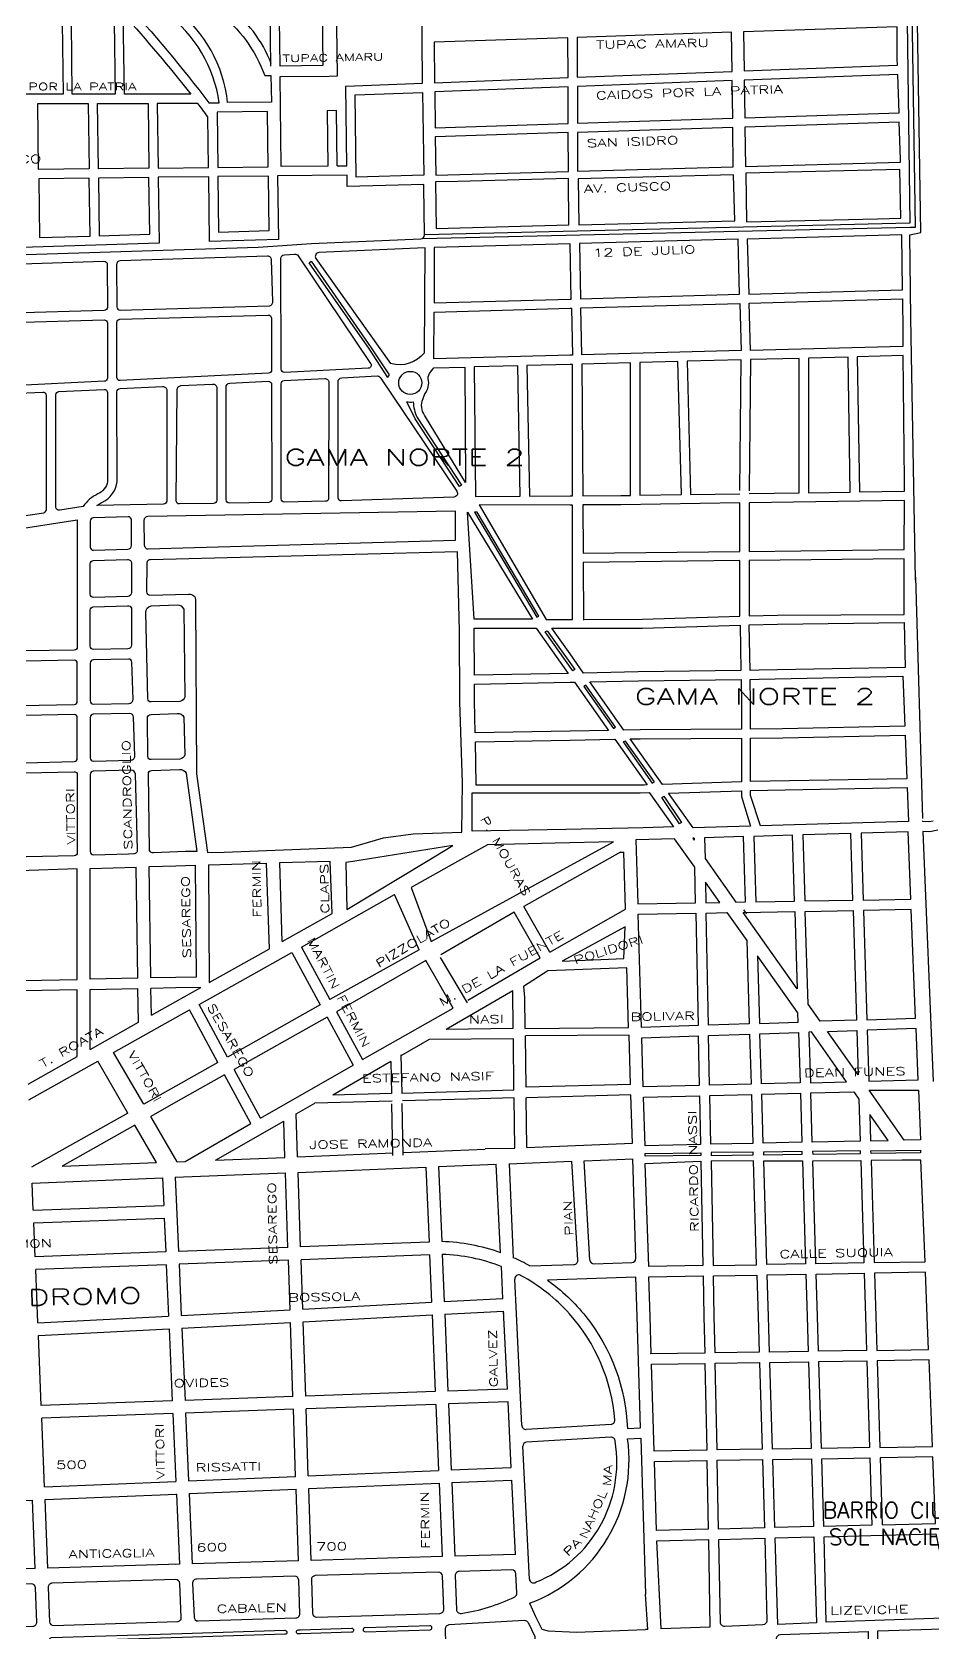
# Model space of a CAD drawing. Header units: millimetres. Extents: x 4375152 to 4409667, y 6523746 to 6549185.
# Drawn here: x 4380648 to 4381771, y 6533871 to 6535867 of the extents above; entities that cross this region are included whole.
import ezdxf

# ---------------------------------------------------------------- set-up
doc = ezdxf.new("R2010")
doc.units = ezdxf.units.MM
for name, color, linetype in [('LINEA CALLE', 252, 'Continuous'), ('NOMBRE BARRIO', 8, 'Continuous'), ('NOMBRE CALLE', 252, 'Continuous')]:
    doc.layers.add(name, color=color, linetype=linetype)
doc.styles.add('ROMANS', font='romans')
doc.styles.add('S1', font='ROMANS')

msp = doc.modelspace()

# ---------------------------------------------------------------- linework, layer by layer
at = {"layer": 'LINEA CALLE', "linetype": 'ByBlock', "transparency": 33554687}
for p, q in [((4381002, 6535584.9), (4381095.1, 6535454.2)), ((4381138.1, 6535598.3), (4381005.8, 6535592.4)), ((4381137.4, 6535467.5), (4381138.1, 6535598.3)), ((4381148.9, 6535448.5), (4381187.7, 6535449.5)), ((4381187.7, 6535449.5), (4381188.3, 6535305.8)), ((4381188.3, 6535305.8), (4381138.7, 6535387.6))]:
    msp.add_line(p, q, dxfattribs=at)
at = {"layer": 'LINEA CALLE', "transparency": 33554687}
for p, q in [((4381758.2, 6534886.9), (4381749.7, 6535187.8)), ((4381471.8, 6534862.4), (4381473.6, 6534859.8)), ((4380780, 6534687.6), (4380777.9, 6534826.3)), ((4380794.2, 6534826.8), (4380827.4, 6534827.8)), ((4380796.2, 6534688), (4380794.2, 6534826.8)), ((4380827.4, 6534827.8), (4380851.6, 6534828.6)), ((4380851.6, 6534828.6), (4380852.7, 6534689.1)), ((4380867.9, 6534829.1), (4380940.5, 6534831.3)), ((4380867.9, 6534829.1), (4380869, 6534682.3)), ((4380944.1, 6534724.4), (4380940.5, 6534831.3)), ((4380956.8, 6534831.8), (4381019.8, 6534833.7)), ((4380960.1, 6534733.4), (4380956.8, 6534831.8)), ((4381022.4, 6534768.4), (4381019.8, 6534833.7)), ((4381381.6, 6534844.9), (4381260.9, 6534777)), ((4381381.6, 6534844.9), (4381385.6, 6534845)), ((4381387.7, 6534774), (4381385.6, 6534845)), ((4380983.8, 6534726.6), (4381100.1, 6534791.9)), ((4381130.5, 6534723.1), (4381100.1, 6534791.9)), ((4380960.1, 6534733.4), (4381022.4, 6534768.4)), ((4381248.9, 6534770.2), (4381157.8, 6534717)), ((4381281.6, 6534713.2), (4381248.9, 6534770.2)), ((4381293.5, 6534720.1), (4381260.9, 6534777)), ((4381293.5, 6534720.1), (4381387.7, 6534774)), ((4381534.9, 6534773.1), (4381538.5, 6534768.1)), ((4380983.8, 6534726.6), (4381019.4, 6534661.2)), ((4380856.4, 6534655.1), (4380971.8, 6534719.9)), ((4380869, 6534682.3), (4380944.1, 6534724.4)), ((4380971.8, 6534719.9), (4381007.4, 6534654.5)), ((4381130.5, 6534723.1), (4381019.4, 6534661.2)), ((4381138.8, 6534709.8), (4381027.8, 6534645.8)), ((4381173, 6534650.4), (4381138.8, 6534709.8)), ((4381191.2, 6534660.3), (4381281.6, 6534713.2)), ((4380827.4, 6534688.6), (4380796.2, 6534688)), ((4380852.7, 6534689.1), (4380827.4, 6534688.6)), ((4380780.8, 6534632.8), (4380780.1, 6534674.7)), ((4380827.4, 6534675.7), (4380796.4, 6534675.1)), ((4380796.9, 6534641.8), (4380796.4, 6534675.1)), ((4380827.4, 6534658.9), (4380858.4, 6534676.3)), ((4380858.4, 6534676.3), (4380827.4, 6534675.7)), ((4380796.9, 6534641.8), (4380827.4, 6534658.9)), ((4380827.4, 6534638.8), (4380844.4, 6534648.3)), ((4380879.7, 6534582.7), (4380844.4, 6534648.3)), ((4380891.7, 6534589.4), (4380856.4, 6534655.1)), ((4381007.4, 6534654.5), (4380891.7, 6534589.4)), ((4381060.2, 6534586.3), (4381173, 6534650.4)), ((4380720.6, 6534599), (4380780.8, 6534632.8)), ((4380749.7, 6534595.2), (4380827.4, 6534638.8)), ((4381015.8, 6534639.1), (4380900, 6534574)), ((4381015.8, 6534639.1), (4381048.3, 6534579.5)), ((4381027.8, 6534645.8), (4381060.2, 6534586.3)), ((4381392.4, 6534616.6), (4381263, 6534615.7)), ((4381263.9, 6534551.7), (4381263, 6534615.7)), ((4381394.2, 6534555.1), (4381392.4, 6534616.6)), ((4380643.4, 6534555.6), (4380704.6, 6534590)), ((4380787.3, 6534530.6), (4380749.7, 6534595.2)), ((4380644.2, 6534535.9), (4380730.1, 6534584.2)), ((4380767.6, 6534519.6), (4380730.1, 6534584.2)), ((4380879.7, 6534582.7), (4380827.4, 6534553.2)), ((4380888.1, 6534567.2), (4380827.4, 6534533.1)), ((4380920.8, 6534506.4), (4380888.1, 6534567.2)), ((4380932.7, 6534513.3), (4380900, 6534574)), ((4380932.7, 6534513.3), (4381048.3, 6534579.5)), ((4380658.5, 6534563.8), (4380658, 6534563.8)), ((4380827.4, 6534553.2), (4380787.3, 6534530.6)), ((4381394.2, 6534555.1), (4381263.9, 6534551.7)), ((4381382.5, 6534554.8), (4381382, 6534554.8)), ((4380827.4, 6534533.1), (4380796.1, 6534515.5)), ((4380977.4, 6534518.6), (4381000.7, 6534532)), ((4381096.8, 6534534.5), (4381000.7, 6534532)), ((4381190.8, 6534536.9), (4381109.7, 6534534.8)), ((4381249.2, 6534538.8), (4381190.8, 6534536.9)), ((4381249.8, 6534476), (4381249, 6534538.8)), ((4381394.6, 6534542.2), (4381264, 6534538.8)), ((4381264.8, 6534476.6), (4381264, 6534538.8)), ((4381396.4, 6534481.9), (4381394.6, 6534542.2)), ((4380767.6, 6534519.6), (4380647.6, 6534452.1)), ((4380828.9, 6534459), (4380796.1, 6534515.5)), ((4380838.8, 6534459.4), (4380920.8, 6534506.4)), ((4380876.8, 6534461), (4380961.8, 6534509.7)), ((4380963.4, 6534464.4), (4380961.8, 6534509.7)), ((4380979.2, 6534465.1), (4380977.4, 6534518.6)), ((4380776.4, 6534504.4), (4380685.5, 6534453.2)), ((4380803.4, 6534458), (4380776.4, 6534504.4)), ((4380979.2, 6534465.1), (4381098.1, 6534469.9)), ((4381111, 6534470.4), (4381213, 6534474.5)), ((4381213, 6534475.3), (4381249.8, 6534476)), ((4381264.8, 6534476.6), (4381396.4, 6534481.9)), ((4380685.5, 6534453.2), (4380803.4, 6534458)), ((4380828.9, 6534459), (4380827.4, 6534461.6)), ((4380828.9, 6534459), (4380838.8, 6534459.4)), ((4380876.8, 6534461), (4380963.4, 6534464.4)), ((4380979.8, 6534445.7), (4381139.1, 6534452.2)), ((4381139.1, 6534452.2), (4381143, 6534358.6)), ((4381154.9, 6534452.8), (4381226.8, 6534455.7)), ((4381154.9, 6534452.8), (4381158.8, 6534359.4)), ((4381232.2, 6534345.5), (4381226.8, 6534455.7)), ((4381242.6, 6534456.3), (4381321.1, 6534459.5)), ((4381242.8, 6534456.3), (4381248, 6534339.3)), ((4381328.3, 6534336.1), (4381321.1, 6534459.5)), ((4381336.1, 6534460.1), (4381397.2, 6534462.6)), ((4381343.3, 6534336.3), (4381336.1, 6534460.1)), ((4381400.7, 6534338.3), (4381397, 6534462.6)), ((4380648.4, 6534432.4), (4380810.8, 6534438.9)), ((4380649.7, 6534398.5), (4380648.4, 6534432.4)), ((4380810.8, 6534438.9), (4380812.3, 6534404.2)), ((4380826.6, 6534439.5), (4380964.1, 6534445.1)), ((4380826.6, 6534439.5), (4380827.4, 6534439.6)), ((4380826.6, 6534439.5), (4380830.7, 6534346.9)), ((4380826.6, 6534439.5), (4380830.7, 6534346.9)), ((4380967.1, 6534352.1), (4380964, 6534445.1)), ((4380982.9, 6534352.7), (4380979.8, 6534445.7)), ((4380649.7, 6534398.5), (4380812.3, 6534404.2)), ((4380650.4, 6534382.7), (4380813, 6534388.4)), ((4380813, 6534388.4), (4380814.8, 6534346.4)), ((4380652.1, 6534340.3), (4380650.4, 6534382.7)), ((4380967.1, 6534352.1), (4380830.7, 6534346.9)), ((4381143, 6534358.6), (4380982.9, 6534352.7)), ((4380814.8, 6534346.4), (4380652.1, 6534340.3)), ((4380815.5, 6534330.5), (4380652.7, 6534324.4)), ((4380815.5, 6534330.5), (4380818.4, 6534266.5)), ((4380967.7, 6534336.2), (4380831.4, 6534331.1)), ((4380831.4, 6534331.1), (4380834.2, 6534267.3)), ((4380969.7, 6534274.5), (4380967.7, 6534336.2)), ((4381143.6, 6534342.8), (4380983.5, 6534336.8)), ((4380985.5, 6534275.3), (4380983.5, 6534336.8)), ((4381143.6, 6534342.8), (4381146.1, 6534283.8)), ((4381159.5, 6534343.5), (4381161.9, 6534284.6)), ((4381235, 6534288.5), (4381233.1, 6534328.3)), ((4381268.5, 6534329.1), (4381323.5, 6534330.8)), ((4381348.5, 6534331.6), (4381395.9, 6534333.2)), ((4380655.4, 6534257.9), (4380652.7, 6534324.4)), ((4381251.8, 6534269.4), (4381249.7, 6534312.6)), ((4381161.9, 6534284.6), (4381235, 6534288.5)), ((4381161.9, 6534284.6), (4381235, 6534288.5)), ((4381161.9, 6534284.6), (4381235, 6534288.5)), ((4380655.4, 6534257.9), (4380655, 6534269.4)), ((4380655.4, 6534257.9), (4380655, 6534269.4)), ((4380818.2, 6534269.4), (4380818.4, 6534266.5)), ((4380818.2, 6534269.4), (4380818.4, 6534266.5)), ((4380834.1, 6534269.4), (4380834.2, 6534267.3)), ((4380834.1, 6534269.4), (4380834.2, 6534267.3)), ((4380834.2, 6534267.3), (4380969.7, 6534274.5)), ((4380834.2, 6534267.3), (4380969.7, 6534274.5)), ((4380834.2, 6534267.3), (4380969.7, 6534274.5)), ((4380985.5, 6534275.3), (4381146.1, 6534283.8)), ((4380985.5, 6534275.3), (4381146.1, 6534283.8)), ((4380985.5, 6534275.3), (4381146.1, 6534283.8)), ((4380986.1, 6534259.5), (4381146.7, 6534268)), ((4380986.1, 6534259.5), (4381146.7, 6534268)), ((4380986.1, 6534259.5), (4381146.7, 6534268)), ((4381146.7, 6534268), (4381150.7, 6534172.3)), ((4381162.6, 6534268.8), (4381235.8, 6534272.7)), ((4381162.6, 6534268.8), (4381235.8, 6534272.7)), ((4381162.6, 6534268.8), (4381235.8, 6534272.7)), ((4381162.6, 6534268.8), (4381166.5, 6534172.8)), ((4381236, 6534269.4), (4381235.8, 6534272.7)), ((4381240.6, 6534175.4), (4381235.8, 6534272.7)), ((4381236, 6534269.4), (4381235.8, 6534272.7)), ((4381258.7, 6534130), (4381251.8, 6534269.4)), ((4380655.4, 6534257.9), (4380818.4, 6534266.5)), ((4380655.4, 6534257.9), (4380818.4, 6534266.5)), ((4380655.4, 6534257.9), (4380818.4, 6534266.5)), ((4380656.1, 6534242.1), (4380819.1, 6534250.7)), ((4380656.1, 6534242.1), (4380819.1, 6534250.7)), ((4380819.1, 6534250.7), (4380823, 6534160.9)), ((4380834.9, 6534251.5), (4380970.3, 6534258.7)), ((4380834.9, 6534251.5), (4380970.3, 6534258.7)), ((4380834.9, 6534251.5), (4380970.3, 6534258.7)), ((4380834.9, 6534251.5), (4380838.8, 6534161.4)), ((4380973.4, 6534166.1), (4380970.3, 6534258.7)), ((4380989.2, 6534166.6), (4380986.1, 6534259.5)), ((4380659.6, 6534155.2), (4380656.1, 6534242.1)), ((4381150.7, 6534172.3), (4380989.2, 6534166.6)), ((4381240.6, 6534175.4), (4381166.5, 6534172.8)), ((4380823, 6534160.9), (4380659.6, 6534155.2)), ((4380973.4, 6534166.1), (4380838.8, 6534161.4)), ((4380973.9, 6534150.3), (4380839.5, 6534145.6)), ((4380976.7, 6534066.6), (4380973.9, 6534150.3)), ((4381151.4, 6534156.4), (4380989.7, 6534150.8)), ((4380992.5, 6534067.2), (4380989.7, 6534150.8)), ((4381151.4, 6534156.4), (4381154.8, 6534074)), ((4381241.4, 6534159.6), (4381167.2, 6534157)), ((4381167.2, 6534157), (4381170.6, 6534074.7)), ((4381245.4, 6534077.8), (4381241.4, 6534159.6)), ((4380823.7, 6534145.1), (4380660.2, 6534139.4)), ((4380663.7, 6534053.5), (4380660.2, 6534139.4)), ((4380823.7, 6534145.1), (4380827.4, 6534060.3)), ((4380839.5, 6534145.6), (4380843.2, 6534061)), ((4381369.8, 6534131.5), (4381264, 6534125.2)), ((4381369.6, 6534115.6), (4381264.6, 6534109.4)), ((4381268.1, 6533938.6), (4381259.9, 6534104.2)), ((4380992.5, 6534067.2), (4381154.8, 6534074)), ((4381170.6, 6534074.7), (4381245.4, 6534077.8)), ((4380663.7, 6534053.5), (4380827.4, 6534060.3)), ((4380843.2, 6534061), (4380976.7, 6534066.6)), ((4380843.9, 6534045.2), (4380977.2, 6534050.7)), ((4380980.2, 6533961.5), (4380977.2, 6534050.7)), ((4380993, 6534051.4), (4381155.5, 6534058.2)), ((4380996.1, 6533961.9), (4380993, 6534051.4)), ((4381155.5, 6534058.2), (4381159.3, 6533966.6)), ((4381171.3, 6534058.9), (4381246.2, 6534062)), ((4381171.3, 6534058.9), (4381175.1, 6533967.1)), ((4381250.7, 6533969.3), (4381246.2, 6534062)), ((4380466.4, 6534029.4), (4380648.6, 6534037)), ((4380652, 6533952), (4380648.6, 6534037)), ((4380664.4, 6534037.7), (4380828.1, 6534044.5)), ((4380667.8, 6533952.4), (4380664.4, 6534037.7)), ((4380827.4, 6534044.5), (4380828.1, 6534044.5)), ((4380828.1, 6534044.5), (4380831.9, 6533957.2)), ((4380828.1, 6534044.5), (4380831.9, 6533957.2)), ((4380843.9, 6534045.2), (4380847.8, 6533957.6)), ((4381250.7, 6533969.3), (4381175.1, 6533967.1)), ((4380652, 6533952), (4380470.2, 6533946.7)), ((4380831.9, 6533957.2), (4380667.8, 6533952.4)), ((4380831.9, 6533957.2), (4380827.4, 6533957)), ((4380980.2, 6533961.5), (4380847.8, 6533957.6)), ((4381159.3, 6533966.6), (4380996.1, 6533961.9))]:
    msp.add_line(p, q, dxfattribs=at)
for points in [[(4381028.4, 6535700.4), (4381027.5, 6535769.5), (4381016, 6535769.3), (4381016.9, 6535700.2), (4380958.7, 6535699.5), (4380957.3, 6535811.7), (4381018.3, 6535812.4), (4381028.7, 6535812.6), (4381026.3, 6535998.1), (4381091.8, 6535999), (4381089.3, 6536192.6), (4381131.9, 6536192.9)], [(4381028.4, 6535700.4), (4381040.6, 6535700.5), (4381039.3, 6535800), (4381134.8, 6535803.6), (4381131.9, 6536192.9), (4381131.9, 6536192.9), (4381131.9, 6536192.9), (4381131.9, 6536192.9), (4381131.9, 6536192.9)], [(4381134.6, 6535610.1), (4381742.7, 6535624), (4381749.3, 6535624), (4381740.5, 6536195.1), (4381734.9, 6536195.1), (4381742, 6535628.9), (4381137.2, 6535614.4)], [(4381749.2, 6535184.5), (4381743.4, 6535511), (4381742.1, 6535614.5), (4381755.7, 6535617.6), (4381746.8, 6536195.2)], [(4380751.7, 6535789.8), (4380698.3, 6535789.9), (4380697.2, 6535879.7), (4380750.5, 6535880.3), (4380751.7, 6535789.8)], [(4380780, 6534687.6), (4380720.6, 6534686.4), (4380720.6, 6534824.5), (4380777.9, 6534826.3)], [(4380704.6, 6534590), (4380704.6, 6534673.2), (4380638.7, 6534671.9)], [(4380720.6, 6534599), (4380720.6, 6534673.5), (4380780.1, 6534674.7)]]:
    msp.add_lwpolyline(points, dxfattribs=at)
at = {"layer": 'LINEA CALLE', "linetype": 'ByBlock', "transparency": 33554687}
for points in [[(4380761.7, 6535906.6, -0.024544), (4380868.7, 6535779), (4380881.5, 6535779.1), (4380881.5, 6535779.1, 0.198843), (4380815.2, 6535891.2), (4380812.4, 6536115.1), (4380759, 6536114.4), (4380761.7, 6535906.6)], [(4380938.1, 6535813.1), (4380945.9, 6535813.2), (4380946.4, 6535780), (4380891.9, 6535779.3, 0.204799), (4380826.7, 6535896), (4380825.4, 6535998.3), (4380878.7, 6535999), (4380880.1, 6535892, -0.147024), (4380938.1, 6535813.1)], [(4380846, 6535789.7), (4380763.2, 6535789.8), (4380761.9, 6535889.4, -0.019204), (4380846, 6535789.7)], [(4380792.3, 6535263.3, 0.410071), (4380787.6, 6535258.4), (4380788.1, 6535227.6, 0.418815), (4380793, 6535222.9), (4380850.7, 6535224.7), (4381176, 6535233.8), (4381176, 6535270.1), (4380792.3, 6535263.3)], [(4380720.6, 6535204.5, -0.405183), (4380724.5, 6535208.5), (4380767.2, 6535209.8, -0.423302), (4380772.2, 6535205), (4380772.2, 6535168.6, -0.40534), (4380767.5, 6535163.8), (4380724.7, 6535162.5, -0.423143), (4380720.6, 6535166.5), (4380720.6, 6535204.5)], [(4380772.2, 6535103.1, -0.408421), (4380767.5, 6535098.3), (4380724.7, 6535097.5, -0.42003), (4380720.6, 6535101.5), (4380720.6, 6535146.7, -0.40534), (4380724.5, 6535150.7), (4380767.2, 6535152, -0.405677), (4380772.2, 6535149), (4380772.2, 6535103.1)], [(4380789.8, 6535143.5, -0.355603), (4380796.6, 6535152), (4380829.1, 6535153.2, -0.305132), (4380837.2, 6535147.9), (4380838.7, 6535038.3, -0.314826), (4380832.3, 6535032.9), (4380796.7, 6535032.1, -0.4136), (4380792.6, 6535036), (4380789.8, 6535143.5)], [(4380634.9, 6535027.7), (4380700.7, 6535029, 0.408457), (4380704.6, 6535033), (4380704.6, 6535080.2, 0.420028), (4380700.6, 6535084.2), (4380639.2, 6535083, 0.410602), (4380634.5, 6535078.1), (4380634.9, 6535027.7)], [(4380791.9, 6535011.7, -0.412911), (4380796.6, 6535016.5), (4380829.1, 6535017.6, -0.358977), (4380837.2, 6535013), (4380838.7, 6534966.4, -0.314826), (4380832.3, 6534961), (4380796.7, 6534960.2, -0.416506), (4380792.6, 6534964.1), (4380791.9, 6535011.7)], [(4381290.5, 6534311.4, -0.06928), (4381338.3, 6534266, -0.06928)], [(4381338.3, 6534266, -0.159718), (4381390.2, 6534126.4), (4381406.4, 6534127.2), (4381402.3, 6534266)], [(4381268.2, 6533908.4, 0.352093), (4381390.4, 6534113.5), (4381406.8, 6534114.3), (4381412.6, 6533919.8)], [(4381559, 6533881.5), (4381511.4, 6533879.6, -0.420059), (4381506.2, 6533884.5), (4381504.1, 6533988.1), (4381561.5, 6533989.5), (4381563.8, 6533886.6, -0.408834), (4381559, 6533881.5), (4381511.4, 6533879.6)], [(4381274.9, 6533867.2), (4381276.1, 6533822.1, -0.416469), (4381271.2, 6533817), (4381244.8, 6533816.5), (4381169.9, 6533815, -0.412886), (4381164.8, 6533819.9), (4381163.5, 6533876.6, -0.404186), (4381168.2, 6533881.8), (4381261.5, 6533887.3, -0.299943), (4381266.3, 6533884.5), (4381274.9, 6533867.2)], [(4381691.1, 6533830.8, -0.414886), (4381686.2, 6533825.7), (4381617.1, 6533824.5), (4381582.1, 6533823.7, -0.414864), (4381576.9, 6533828.6), (4381576.2, 6533864.5, -0.410414), (4381581, 6533869.6), (4381690.3, 6533873.4), (4381691.1, 6533830.8)], [(4381795.6, 6533877.1, -0.415887), (4381800.7, 6533872.2), (4381801.8, 6533836.6), (4381801.9, 6533832.8, -0.421549), (4381797, 6533827.6), (4381708.1, 6533826.1, -0.413541), (4381703, 6533831), (4381702.2, 6533873.9), (4381795.6, 6533877.1)]]:
    msp.add_lwpolyline(points, format="xyb", dxfattribs=at)
for points in [[(4380945.8, 6535824.7), (4380943.6, 6535999.8)], [(4381136.3, 6535688.7), (4381052.3, 6535686.4), (4381051, 6535789), (4381135, 6535792.1), (4381136.3, 6535688.7)], [(4380718.3, 6535778.4), (4380719.3, 6535696.6), (4380656.4, 6535695.9), (4380655.4, 6535778.4), (4380718.3, 6535778.4)], [(4380792.7, 6535778.3), (4380793.7, 6535697.5), (4380730.8, 6535696.8), (4380729.8, 6535778.3), (4380792.7, 6535778.3)], [(4381729.6, 6535695.9), (4381537.8, 6535691.3), (4381538.6, 6535630.6), (4381701.7, 6535634.5), (4381730.9, 6535635.3), (4381729.6, 6535695.9)], [(4381318.8, 6535464.4), (4381148.9, 6535460), (4381149.2, 6535518.2), (4381318.8, 6535522.9), (4381320.6, 6535523), (4381321.7, 6535464.5), (4381318.8, 6535464.4)], [(4381530.4, 6535295.6), (4381532.1, 6535458.6), (4381464.7, 6535456.8), (4381468.9, 6535290.9), (4381530.4, 6535291.8)], [(4381541.9, 6535291.9), (4381604.4, 6535292.9), (4381604.4, 6535460.5), (4381543.6, 6535458.9), (4381541.9, 6535295.5)], [(4381318.8, 6535277.6), (4381205.5, 6535277.9), (4381289.1, 6535135), (4381318.8, 6535135), (4381321.6, 6535135.1), (4381321.7, 6535277.6), (4381318.8, 6535277.6)], [(4381335.6, 6535135.1), (4381409, 6535135.3), (4381530.4, 6535139.1), (4381530.4, 6535208.3), (4381335.1, 6535206.1), (4381335.6, 6535134.3)], [(4381335.6, 6535068.2), (4381318.8, 6535092), (4381296.1, 6535124.1), (4381318.8, 6535124.1), (4381409.2, 6535124.1), (4381530.6, 6535127.8), (4381531.7, 6535071.3), (4381403.8, 6535069.5), (4381335.6, 6535068.2)], [(4381201.7, 6534928.6), (4381201.7, 6534929.5), (4381200.7, 6534982.3), (4381318.8, 6534984.6), (4381374.5, 6534985.7), (4381414.8, 6534928.7), (4381411.1, 6534928.6), (4381318.8, 6534928.6), (4381201.7, 6534928.6)], [(4381196.8, 6534919), (4381313.5, 6534919), (4381406, 6534919), (4381417.3, 6534919.4), (4381447.7, 6534876.4), (4381409.7, 6534875.3), (4381313.5, 6534873.3), (4381196.5, 6534871), (4381196.5, 6534919)], [(4381441.6, 6534918.4), (4381532.5, 6534921.5), (4381532.5, 6534914.2), (4381543.6, 6534877.4), (4381472.1, 6534875.3), (4381441.6, 6534918.4)], [(4381757.9, 6534883.6), (4381757.7, 6534883.5)], [(4381757.9, 6534883.6), (4381757.7, 6534883.5)], [(4381757.9, 6534883.6), (4381766, 6534883.1), (4381771.3, 6534883.9)], [(4381777.2, 6534872.4), (4381767.2, 6534870.2), (4381758.3, 6534870.7), (4381771.4, 6534559.1)], [(4381473.6, 6534862.4), (4381471.8, 6534862.4)], [(4381473.6, 6534862.4), (4381473.6, 6534859.8)], [(4381487.6, 6534807.3), (4381488.1, 6534781.9), (4381505.3, 6534782.2), (4381487.6, 6534807.3)], [(4381407.8, 6534626.2), (4381403.6, 6534767.6), (4381475.4, 6534768.8), (4381478.3, 6534628.6), (4381407.8, 6534626.2)], [(4381308.9, 6534709.1), (4381385.9, 6534712.3), (4381387.3, 6534751.9), (4381308.9, 6534709.1)], [(4381190.7, 6534657), (4381157.3, 6534713.7)], [(4381555, 6534631.3), (4381603.2, 6534633), (4381602.8, 6534644.4), (4381552.4, 6534715.6), (4381555, 6534631.3)], [(4381247.9, 6534625), (4381247.5, 6534671.9), (4381164.2, 6534623.6)], [(4381143.2, 6534611.5), (4381108, 6534591.1)], [(4381248.1, 6534612.2), (4381143.2, 6534611.5)], [(4381247.9, 6534625), (4381164.2, 6534623.6)], [(4381248.6, 6534548), (4381248.1, 6534612.2)], [(4381108, 6534592.1), (4381109, 6534544.2)], [(4381095.3, 6534583.7), (4381023.2, 6534541.8)], [(4381095.3, 6534583.7), (4381096.1, 6534543.8)], [(4381248.6, 6534548), (4381109, 6534544.2)], [(4381096.1, 6534543.8), (4381023.2, 6534541.8)], [(4381096.3, 6534531.1), (4381097.6, 6534466.5)], [(4381109.2, 6534531.5), (4381110.5, 6534467.1)], [(4381410.4, 6534539.3), (4381480, 6534541.1), (4381481.3, 6534480.4), (4381412.2, 6534478.9), (4381410.4, 6534539.3)], [(4381559.9, 6534467.7), (4381608.2, 6534468.2), (4381608.1, 6534471.6), (4381559.8, 6534471), (4381559.9, 6534467.7)], [(4381694, 6534469.2), (4381693.6, 6534472.5), (4381755.5, 6534473.2), (4381755.6, 6534469.9), (4381694, 6534469.2)], [(4381412.5, 6534456.6), (4381481.7, 6534459.6), (4381484.3, 6534329.4), (4381416.7, 6534328.2), (4381412.5, 6534456.6)], [(4381402.3, 6534266), (4381400.8, 6534315), (4381290.5, 6534311.4)], [(4381418.6, 6534266), (4381417.1, 6534315.3), (4381484.6, 6534316.5), (4381485.6, 6534266)], [(4381498.5, 6534266), (4381497.5, 6534316.7), (4381551.6, 6534317.6), (4381553.2, 6534266)], [(4381564.5, 6534317.8), (4381612.7, 6534318.7), (4381614.3, 6534266)], [(4381566.1, 6534266), (4381564.5, 6534317.8)], [(4381627.2, 6534266), (4381625.6, 6534318.9), (4381685.3, 6534319.9), (4381687, 6534266)], [(4381764, 6534266), (4381761.8, 6534321.3), (4381698.2, 6534320.2), (4381699.9, 6534266)], [(4381419.9, 6534219.3), (4381418.6, 6534266)], [(4381485.6, 6534266), (4381486.5, 6534220.4), (4381418.7, 6534219.3)], [(4381553.2, 6534266), (4381554.5, 6534221.4), (4381499.4, 6534220.6), (4381498.5, 6534266)], [(4381614.3, 6534266), (4381615.6, 6534222.4), (4381567.4, 6534221.6), (4381566.1, 6534266)], [(4381687, 6534266), (4381688.3, 6534223.5), (4381628.5, 6534222.6), (4381627.2, 6534266)], [(4381699.9, 6534266), (4381701.2, 6534223.7), (4381765.6, 6534224.7), (4381764, 6534266)], [(4381420.3, 6534206.4), (4381486.8, 6534207.5), (4381489, 6534099.4), (4381423.6, 6534098.3), (4381420.3, 6534206.4)], [(4381571.1, 6534100.6), (4381567.8, 6534208.7), (4381616, 6534209.5), (4381619.3, 6534101.4), (4381571.1, 6534100.6)], [(4381632.2, 6534101.6), (4381628.9, 6534209.7), (4381688.7, 6534210.6), (4381691.9, 6534102.5), (4381632.2, 6534101.6)], [(4381423.9, 6534085.4), (4381489.2, 6534086.5), (4381491, 6534000.7), (4381426.5, 6533999), (4381423.9, 6534085.4)], [(4381577.7, 6533882.2), (4381574.4, 6533989.9), (4381622.6, 6533991.1), (4381625.9, 6533884.2), (4381577.7, 6533882.2)], [(4381710.5, 6533887.6), (4381637.9, 6533884.7), (4381635.5, 6533991.4), (4381708.2, 6533993.2)], [(4381708.2, 6533993.2), (4381774.7, 6533994.9), (4381796.8, 6533890.3), (4381710.5, 6533887.6)], [(4381268.2, 6533908.4), (4381275.7, 6533892), (4381283.7, 6533876.1), (4381291.3, 6533874.1), (4381326.6, 6533872.5), (4381412.6, 6533875.6), (4381412.6, 6533875.6)], [(4381415.8, 6533875.7), (4381412.6, 6533919.8)], [(4381415.8, 6533875.7), (4381412.6, 6533875.6)], [(4381492.8, 6533878.8), (4381432.4, 6533876.4)]]:
    msp.add_lwpolyline(points, dxfattribs=at)
at = {"layer": 'LINEA CALLE', "transparency": 33554687}
for points in [[(4380955.1, 6535999.9), (4381008.4, 6536000.5), (4381010.6, 6535825.6), (4380957.3, 6535824.9)], [(4380686.8, 6535789.9), (4380633.5, 6535789.9), (4380632.3, 6535878.9), (4380685.7, 6535879.5)], [(4380945.8, 6535824.7), (4380945.8, 6535824.7)], [(4380942.5, 6535699.3), (4380941.6, 6535768.4), (4380878.7, 6535767.6), (4380879.6, 6535698.6)], [(4380719.5, 6535685.1), (4380656.6, 6535684.4), (4380657.5, 6535611), (4380720.4, 6535612.9)], [(4380793.9, 6535686), (4380731, 6535685.3), (4380731.9, 6535613.3), (4380794.8, 6535615.3)], [(4380942.7, 6535687.8), (4380879.8, 6535687.1), (4380880.6, 6535618), (4380943.5, 6535619.9)], [(4381279.8, 6535139.3), (4381203.1, 6535268.6), (4381199.7, 6535268.6), (4381277.1, 6535138)], [(4381287.8, 6535119.4), (4381290.3, 6535121), (4381324.5, 6535072.7), (4381322, 6535071)], [(4381335.9, 6535051.4), (4381372.8, 6534999.2), (4381375.3, 6535000.9), (4381338.3, 6535053.2)], [(4381384.8, 6534982.4), (4381421.2, 6534930.9), (4381423.8, 6534932.4), (4381387.7, 6534983.4)], [(4381433.1, 6534913.2), (4381435.7, 6534914.8), (4381457.6, 6534882), (4381455, 6534880.4)], [(4380638.1, 6534684.8), (4380704.6, 6534686.1), (4380704.6, 6534824), (4380632.6, 6534821.8)]]:
    msp.add_lwpolyline(points, close=True, dxfattribs=at)
at = {"layer": 'LINEA CALLE', "linetype": 'ByBlock', "transparency": 33554687}
for points in [[(4381327.6, 6535860.6), (4381327.7, 6535810.9), (4381520.7, 6535818.2), (4381520, 6535867.1)], [(4381535, 6535867.6), (4381535.7, 6535818.8), (4381726.8, 6535826.1), (4381726.6, 6535834.4), (4381726.6, 6535874)], [(4381149.2, 6535854.6), (4381149.8, 6535804.2), (4381316.2, 6535810.5), (4381316.1, 6535860.2)], [(4381327.8, 6535799.4), (4381327.9, 6535753.7), (4381521.4, 6535759.9), (4381520.8, 6535806.8)], [(4381535.8, 6535807.3), (4381536.4, 6535760.4), (4381728.7, 6535766.5), (4381727.2, 6535814.6)], [(4381150, 6535792.7), (4381150.5, 6535748.1), (4381316.4, 6535753.4), (4381316.3, 6535799)], [(4381328, 6535742.2), (4381328.1, 6535693.9), (4381522.2, 6535699.2), (4381521.6, 6535748.4)], [(4381536.6, 6535748.9), (4381537.2, 6535699.6), (4381730.6, 6535704.9), (4381730.5, 6535708.9), (4381729.1, 6535755)], [(4381150.7, 6535736.6), (4381151.3, 6535689.1), (4381316.6, 6535693.6), (4381316.5, 6535741.9)], [(4381151.2, 6535680.5), (4381152, 6535622.6), (4381317, 6535626.8), (4381316.8, 6535684.9), (4381316.8, 6535684.9), (4381178.9, 6535680.9)], [(4381328.9, 6535684.4), (4381329.8, 6535627), (4381524, 6535632.1), (4381522.5, 6535689.4)], [(4381330.5, 6535603.6), (4381331.8, 6535534.8), (4381530, 6535540.4), (4381528.1, 6535609)], [(4381539.6, 6535609.3), (4381541.5, 6535540.7), (4381732.9, 6535546.1), (4381732.4, 6535614.6)], [(4381318.8, 6535603.3), (4381149.5, 6535598.6), (4381149.2, 6535529.7), (4381318.8, 6535534.4), (4381320.3, 6535534.5), (4381319, 6535603.3)], [(4381332.1, 6535523.3), (4381530.3, 6535528.9), (4381531.9, 6535470.1), (4381333.2, 6535464.8)], [(4381541.8, 6535529.2), (4381733, 6535534.6), (4381733.3, 6535494.1), (4381733.5, 6535475.4), (4381543.4, 6535470.4)], [(4381200.9, 6535288.2), (4381256.5, 6535288.6), (4381253.5, 6535451.2), (4381199.2, 6535449.8)], [(4381318.8, 6535453), (4381265, 6535451.5), (4381268, 6535288.7), (4381318.8, 6535289.1), (4381321.7, 6535289.1), (4381321.8, 6535453)], [(4381334.5, 6535289.2), (4381382.1, 6535289.6), (4381394, 6535289.7), (4381394, 6535454.9), (4381333.4, 6535453.3)], [(4381405.5, 6535289.9), (4381457.4, 6535290.7), (4381453.2, 6535456.5), (4381405.5, 6535455.2)], [(4381615.9, 6535293), (4381668, 6535293.8), (4381665.2, 6535462.1), (4381615.9, 6535460.8)], [(4381679.5, 6535294), (4381735.5, 6535294.8), (4381735.6, 6535307.8), (4381733.7, 6535463.9), (4381676.7, 6535462.4)], [(4381272, 6535135.3), (4381199.3, 6535135.3), (4381190.9, 6535268.6)], [(4381335, 6535217.6), (4381530.4, 6535219.8), (4381530.4, 6535280.3), (4381382.2, 6535278.1), (4381334.6, 6535277.7)], [(4381541.9, 6535280.5), (4381541.9, 6535219.9), (4381735.3, 6535222.1), (4381735.5, 6535283.3)], [(4381541.9, 6535208.4), (4381541.9, 6535139.4), (4381577.2, 6535140.5), (4381735, 6535141.1), (4381735.2, 6535210.7)], [(4381543, 6535071.5), (4381541.9, 6535128.2), (4381577.4, 6535129.3), (4381735.2, 6535131.2), (4381736.3, 6535075.3), (4381554.2, 6535071.6)], [(4381199.5, 6535065.6), (4381199.1, 6535121.5), (4381199.1, 6535124.1), (4381276.6, 6535124.1), (4381316.4, 6535067.8)], [(4381318.8, 6534995.8), (4381200.5, 6534993.5), (4381199.8, 6535033.5), (4381199.6, 6535054.3), (4381318.8, 6535056.7), (4381324.2, 6535056.8), (4381366.7, 6534996.7)], [(4381343.5, 6535057.1), (4381403.9, 6535058.3), (4381531.9, 6535060.1), (4381532.5, 6535032.2), (4381532.5, 6534998.2), (4381405.9, 6534997.5), (4381385.9, 6534997.1)], [(4381543.7, 6534998.3), (4381543.7, 6535032.3), (4381543.2, 6535060.2), (4381554.4, 6535060.4), (4381733.3, 6535064.1), (4381735.8, 6535002.1), (4381583.5, 6534998.5)], [(4381393.8, 6534986), (4381406, 6534986.3), (4381532.5, 6534987), (4381532.5, 6534932.7), (4381433.9, 6534929.4)], [(4381543.7, 6534932.9), (4381543.7, 6534987.1), (4381583.7, 6534987.3), (4381736.2, 6534990.9), (4381738.4, 6534936.5)], [(4381556, 6534877.7), (4381543.7, 6534915.5), (4381543.7, 6534921.7), (4381738.8, 6534925.3), (4381740.5, 6534883)], [(4381550.4, 6534783), (4381598.6, 6534783.8), (4381596.1, 6534866), (4381547.9, 6534864.6)], [(4381611.5, 6534784), (4381671.2, 6534785), (4381668.7, 6534868.1), (4381609, 6534866.3)], [(4381684.1, 6534785.2), (4381743.5, 6534786.2), (4381740.2, 6534870.1), (4381681.6, 6534868.4)], [(4381139.7, 6534833.3), (4381172.8, 6534853.3), (4381048.1, 6534833.3), (4381039.1, 6534831.8), (4381040.5, 6534773.4)], [(4381373, 6534857.6), (4381300.3, 6534856.1), (4381215.7, 6534854.2), (4381178.4, 6534833.3), (4381120.7, 6534800.9), (4381145.7, 6534733.5)], [(4381403.2, 6534780.5), (4381475.2, 6534781.7), (4381474.3, 6534826.1), (4381449, 6534861.7), (4381400.8, 6534860.3)], [(4381487, 6534836.9), (4381525.4, 6534782.6), (4381537.5, 6534782.8), (4381535, 6534864.2), (4381486.4, 6534862.8)], [(4381491.2, 6534629.1), (4381488.3, 6534769), (4381514.3, 6534769.5), (4381538.9, 6534734.7), (4381542.1, 6534630.9)], [(4381534.5, 6534769.8), (4381599, 6534770.9), (4381601.9, 6534674.5)], [(4381615.4, 6534655.4), (4381611.9, 6534771.1), (4381671.6, 6534772.1), (4381675.8, 6534635.5), (4381630.6, 6534634)], [(4381749.4, 6534638.1), (4381744, 6534773.3), (4381684.5, 6534772.3), (4381688.7, 6534636)], [(4381262.4, 6534625.2), (4381391.5, 6534626.2), (4381389.3, 6534700.7), (4381290.9, 6534696.9), (4381260.7, 6534677.2), (4381261.9, 6534663.8)], [(4381408.2, 6534613.3), (4381478.5, 6534615.7), (4381479.8, 6534554), (4381410, 6534552.2)], [(4381492.7, 6534554.3), (4381491.4, 6534616.2), (4381542.5, 6534618), (4381544.4, 6534555.6)], [(4381605.5, 6534557.2), (4381557.3, 6534556), (4381555.4, 6534618.4), (4381603.6, 6534620.1)], [(4381663.4, 6534558.7), (4381619.6, 6534620.7), (4381616.4, 6534620.6), (4381618.4, 6534557.5)], [(4381639.5, 6534621.4), (4381676.2, 6534622.6), (4381677.8, 6534567.1)], [(4381749.9, 6534625.2), (4381689.1, 6534623.1), (4381691, 6534559.4), (4381752.4, 6534561)], [(4381755.3, 6534486.3), (4381735.3, 6534485.9), (4381691.3, 6534548.1), (4381752.9, 6534548.1)], [(4381494.2, 6534480.7), (4381492.9, 6534541.4), (4381544.8, 6534542.7), (4381546.6, 6534481.8)], [(4381559.5, 6534482.1), (4381557.7, 6534543.1), (4381605.9, 6534544.3), (4381607.7, 6534483.2)], [(4381620.6, 6534483.4), (4381618.7, 6534544.7), (4381672.4, 6534546), (4381678.8, 6534537.1), (4381680.3, 6534484.7)], [(4381715.3, 6534485.5), (4381692.2, 6534518), (4381693.2, 6534485)], [(4381412.4, 6534466), (4381412.4, 6534469.4), (4381481.5, 6534470.2), (4381481.5, 6534466.8)], [(4381494.5, 6534466.9), (4381547, 6534467.5), (4381546.9, 6534470.9), (4381494.4, 6534470.3)], [(4381621.1, 6534468.3), (4381680.8, 6534469), (4381680.7, 6534472.4), (4381621, 6534471.7)], [(4381551.2, 6534330.5), (4381547.3, 6534459.9), (4381494.6, 6534459.7), (4381497.2, 6534329.6)], [(4381564.1, 6534330.7), (4381560.2, 6534459.9), (4381608.4, 6534460.1), (4381612.3, 6534331.6)], [(4381625.2, 6534331.8), (4381621.3, 6534460.2), (4381681.1, 6534460.5), (4381684.9, 6534332.8)], [(4381755.8, 6534460.7), (4381732.8, 6534460.7), (4381694, 6534460.5), (4381697.8, 6534333.1), (4381761.3, 6534334.2)], [(4381501.9, 6534099.6), (4381499.7, 6534207.7), (4381554.9, 6534208.5), (4381558.2, 6534100.4)], [(4381766.1, 6534211.8), (4381701.6, 6534210.8), (4381704.8, 6534102.7), (4381770.4, 6534103.8)], [(4381503.9, 6534001), (4381502.1, 6534086.7), (4381558.6, 6534087.5), (4381561.1, 6534002.4)], [(4381574, 6534002.8), (4381571.5, 6534087.7), (4381619.7, 6534088.5), (4381622.2, 6534004)], [(4381635.1, 6534004.3), (4381632.6, 6534088.7), (4381692.3, 6534089.6), (4381694.9, 6534005.8)], [(4381774.1, 6534007.8), (4381770.9, 6534090.9), (4381705.2, 6534089.8), (4381707.8, 6534006.1)], [(4381426.9, 6533986.1), (4381491.2, 6533987.8), (4381492.8, 6533878.8), (4381432.4, 6533876.4)]]:
    msp.add_lwpolyline(points, close=True, dxfattribs=at)
for points in [[(4380868.1, 6535698.4), (4380867.3, 6535761.8, 0.003036), (4380854.9, 6535778.2), (4380804.2, 6535778.3), (4380805.2, 6535697.7)], [(4380948.3, 6535531.2), (4380946.8, 6535583.3, 0.41458), (4380941.8, 6535588), (4380758.1, 6535582.2, 0.414115), (4380753.5, 6535577.2), (4380753.8, 6535524.7, 0.420851), (4380757.9, 6535520.7), (4380943.5, 6535526, 0.414655)], [(4380979.8, 6535588.4), (4381070.2, 6535454.3, -0.584172), (4381067.1, 6535448.1), (4380962.8, 6535442.9, -0.427917), (4380958.6, 6535446.9), (4380958.2, 6535584.8, -0.403329), (4380962.7, 6535589.7), (4380975.3, 6535590.6, -0.267303)], [(4380741.9, 6535577.6), (4380742, 6535524.1, -0.406212), (4380738.1, 6535520.1), (4380622.3, 6535516.8, -0.42226), (4380618.2, 6535520.8), (4380618.1, 6535574, -0.405518), (4380622, 6535578), (4380737.8, 6535581.6, -0.422963)], [(4380622.1, 6535505.3), (4380737.9, 6535508.6, -0.422411), (4380742, 6535504.6), (4380742.1, 6535435.9, -0.400148), (4380738.3, 6535431.9), (4380622.5, 6535426.1, -0.42842), (4380618.3, 6535430.1), (4380618.2, 6535501.3, -0.406064)], [(4380946.7, 6535510.5), (4380946.8, 6535445.9, -0.400224), (4380943, 6535441.9), (4380758.1, 6535432.8, -0.428343), (4380753.9, 6535436.8), (4380753.9, 6535505.2, -0.406212), (4380757.7, 6535509.2), (4380942.6, 6535514.5, -0.42226)], [(4380754.1, 6535307), (4380754, 6535418.8, -0.400224), (4380757.8, 6535422.8), (4380810.9, 6535425.4, -0.418859), (4380816.2, 6535420.6), (4380816, 6535282.6, -0.408442), (4380812.1, 6535278.6), (4380729.1, 6535277, -0.0524), (4380735.3, 6535280.8, 0.261225)], [(4380878.4, 6535423.6), (4380878.3, 6535283.7, -0.408576), (4380874.4, 6535279.7), (4380832, 6535279, -0.421893), (4380827.9, 6535283), (4380829, 6535421.4, -0.409583), (4380833.7, 6535426.5), (4380873.2, 6535428.5, -0.420416)], [(4380946.8, 6535427.9), (4380947, 6535285, -0.409141), (4380943.1, 6535281), (4380894.2, 6535280.1, -0.419109), (4380890.2, 6535284.1), (4380889.9, 6535424.4, -0.408035), (4380894.7, 6535429.5), (4380942.6, 6535431.9, -0.428343)], [(4381018.1, 6535430.6), (4381017.8, 6535286.3, -0.408204), (4381013.9, 6535282.3), (4380962.9, 6535281.4, -0.419304), (4380958.8, 6535285.4), (4380958.6, 6535428.9, -0.400224), (4380962.4, 6535432.9), (4381012.9, 6535435.4, -0.414625)], [(4381082, 6535436.8), (4381083.3, 6535434.9), (4381177.6, 6535295, -0.592737), (4381173.7, 6535287.6), (4381033.8, 6535282.8, -0.424077), (4381029.7, 6535286.8), (4381029.6, 6535431.2, -0.413564), (4381034.3, 6535436.4), (4381078.5, 6535438.6, -0.262489)], [(4380661.8, 6535418.1), (4380622.1, 6535416.1, 0.400224), (4380618.3, 6535412.1), (4380618.5, 6535265.9, 0.459602), (4380623.1, 6535262), (4380662.7, 6535268.1, 0.370236), (4380666.1, 6535272.1), (4380666, 6535414.1, 0.428343)], [(4380742.3, 6535307, -0.239461), (4380730.3, 6535291.5, 0.133184), (4380711.7, 6535275.7), (4380682.6, 6535271.2, -0.459448), (4380678, 6535275.1), (4380677.8, 6535415, -0.400323), (4380681.6, 6535419), (4380737.9, 6535421.8, -0.428242), (4380742.1, 6535417.8)], [(4380724.7, 6535221.3), (4380767.5, 6535222.6, 0.405183), (4380772.2, 6535227.4), (4380772.2, 6535259, 0.422854), (4380768.1, 6535263), (4380724.5, 6535261.7, 0.405626), (4380720.6, 6535257.7), (4380720.6, 6535225.3, 0.423302)], [(4381123.3, 6534867.8), (4381183.7, 6534869.8), (4381184.8, 6534931.4), (4381181.5, 6535032.4), (4381180.9, 6535121), (4381178.6, 6535219.2), (4380795.8, 6535209.5, 0.507205), (4380791.4, 6535204.8), (4380791, 6535169.4, 0.423708), (4380795.1, 6535165.3), (4380843.3, 6535166.4, -0.505245), (4380852, 6535158), (4380853.3, 6534942.5), (4380866.8, 6534844.6), (4380887.7, 6534845), (4381046.5, 6534850.9), (4381086.1, 6534862.8)], [(4380724.7, 6535029.5), (4380769.3, 6535030.4, 0.417539), (4380774, 6535035.4), (4380772.5, 6535081.7, 0.41093), (4380768.5, 6535085.6), (4380724.5, 6535084.7, 0.408423), (4380720.6, 6535080.7), (4380720.6, 6535033.5, 0.419994)], [(4380639.5, 6534956.4), (4380700.7, 6534957.9, 0.407087), (4380704.6, 6534961.9), (4380704.6, 6535012.3, 0.419994), (4380700.6, 6535016.3), (4380639.7, 6535015.1, 0.410636), (4380635, 6535010.2), (4380635.4, 6534960.4, 0.41918)], [(4380797.1, 6534946.6), (4380831.9, 6534948, -0.272548), (4380840.4, 6534943.3), (4380853.7, 6534845.9), (4380839.5, 6534845.5), (4380799.6, 6534843.9, -0.376291), (4380794.7, 6534847), (4380793.2, 6534942.6, -0.407282)], [(4380704.6, 6534941.2), (4380704.6, 6534844.4, -0.406635), (4380700.7, 6534840.4), (4380641.2, 6534838.9, -0.419636), (4380636.3, 6534843.6), (4380635.5, 6534939.7, -0.409369), (4380639.4, 6534943.7), (4380700.5, 6534945.2, -0.42127)], [(4381246.1, 6533950), (4381180.3, 6533948.1, 0.417916), (4381175.5, 6533942.9), (4381177.2, 6533900.7, 0.444043), (4381182.9, 6533895.9, 0.078663), (4381249.7, 6533916.5, 0.299405), (4381252.4, 6533921.3), (4381251.3, 6533945.2, 0.408298)], [(4380647.2, 6533932.7), (4380475.6, 6533927.7, 0.419334), (4380470.7, 6533922.5), (4380472.7, 6533879.3, 0.409891), (4380477.9, 6533874.5), (4380649.3, 6533879.9, 0.416853), (4380654.1, 6533885.1), (4380652.4, 6533927.9, 0.410799)], [(4380827.2, 6533937.9), (4380673, 6533933.4, 0.417637), (4380668.2, 6533928.2), (4380669.9, 6533885.5, 0.411579), (4380675.1, 6533880.7), (4380829.4, 6533885.6, 0.417842), (4380834.2, 6533890.8), (4380832.4, 6533933.1, 0.409814)], [(4380975.3, 6533942.2), (4380853.1, 6533938.6, 0.418627), (4380848.2, 6533933.4), (4380850.1, 6533891.2, 0.410594), (4380855.2, 6533886.4), (4380977, 6533890.2, 0.414807), (4380981.9, 6533895.4), (4380980.5, 6533937.3, 0.412839)], [(4380996.3, 6533937.7), (4380997.7, 6533895.9, 0.41362), (4381002.8, 6533891.1), (4381156.5, 6533895.9, 0.417132), (4381161.4, 6533901.1), (4381159.6, 6533942.5, 0.41052), (4381154.5, 6533947.3), (4381001.1, 6533942.9, 0.41559)], [(4380834.9, 6533870.8), (4380963.2, 6533874.8, -0.422285), (4380965.8, 6533872.3), (4380965.8, 6533872.3, -0.406188), (4380963.4, 6533869.8), (4380835.1, 6533865.8), (4380672.8, 6533860.6, -0.420039), (4380670.2, 6533863.1), (4380670.2, 6533863.1, -0.408412), (4380672.6, 6533865.6)], [(4380977.6, 6533872.8, -0.406188), (4380980.1, 6533875.3), (4380982.5, 6533875.4), (4381046.3, 6533877.4, -0.414562), (4381048.9, 6533875), (4381048.9, 6533875, -0.413865), (4381046.5, 6533872.4), (4380982.7, 6533870.4), (4380980.2, 6533870.3, -0.422285), (4380977.6, 6533872.8)], [(4381060.7, 6533875.4, 0.414562), (4381063.3, 6533873), (4381144.2, 6533875.5, 0.412179), (4381146.6, 6533878.1), (4381146.6, 6533878.1, 0.416251), (4381144, 6533880.5), (4381063.1, 6533877.9, 0.413865), (4381060.7, 6533875.4)]]:
    msp.add_lwpolyline(points, format="xyb", close=True, dxfattribs=at)
at = {"layer": 'LINEA CALLE', "transparency": 33554687}
for points in [[(4380548, 6535587.2), (4380930, 6535599), (4380996.6, 6535603.5), (4381132.6, 6535609.6, 0.404884), (4381137.2, 6535614.4), (4381136.5, 6535674.6), (4381136.4, 6535677.2), (4381040.9, 6535674.6), (4381040.8, 6535689), (4380954.2, 6535688), (4380955.2, 6535608.8), (4380869.3, 6535606.1), (4380868.3, 6535686.9), (4380805.4, 6535686.2), (4380806.4, 6535604.1), (4380569.2, 6535596.7), (4380569.3, 6535616.8), (4380484.1, 6535564.2), (4380474.3, 6535550), (4380414.6, 6535514.2), (4380470.9, 6535421.3, 0.275267), (4380475.5, 6535418.9), (4380533.5, 6535421.8, 0.380799), (4380537.3, 6535425.5)], [(4381091.7, 6535436.7), (4381068.6, 6535471.8), (4380993.7, 6535579.8), (4380996.2, 6535581.6), (4381071, 6535473.5), (4381093.2, 6535439.8, 0.190283)]]:
    msp.add_lwpolyline(points, format="xyb", close=True, dxfattribs=at)
for points in [[(4381137.4, 6535467.5, -0.308788), (4381095.1, 6535454.2)], [(4381138.7, 6535387.6, -0.222883), (4381134.2, 6535407.2), (4381137.8, 6535416.1, 0.223684), (4381141.9, 6535435.2, -0.208934), (4381144.9, 6535443.3), (4381148.9, 6535448.5)], [(4380466.2, 6535226.6), (4380523.5, 6535232.9), (4380535.4, 6535232.9), (4380704.6, 6535259.1), (4380704.6, 6535100.9, -0.408682), (4380700.7, 6535096.9), (4380638.4, 6535095.7, -0.417574), (4380634.3, 6535099.7), (4380634.1, 6535131.4), (4380620.7, 6535131), (4380622.8, 6534843.3, -0.375552), (4380616, 6534837.1), (4380474.4, 6534831.8), (4380465.9, 6535240), (4380394.4, 6535357.9), (4380469.3, 6535402.7, 0.10952), (4380472.7, 6535406.5, -0.253323), (4380476.8, 6535408.9), (4380531.8, 6535411.7, -0.449982), (4380536, 6535407.4), (4380526.4, 6535272.9, -0.349745), (4380523, 6535269.3), (4380499.7, 6535265.7), (4380464.1, 6535243)], [(4381183.5, 6535302.5), (4381181, 6535300.8), (4381125.6, 6535385.1), (4381115.1, 6535406.4, 0.085838), (4381123.3, 6535406.3, 0.106832), (4381128.1, 6535386.8), (4381183.5, 6535302.5)], [(4380724.5, 6535016.8, 0.408457), (4380720.6, 6535012.8), (4380720.6, 6534962.5, 0.421376), (4380724.7, 6534958.5), (4380771.5, 6534959.7, 0.41616), (4380776.2, 6534964.6), (4380774.7, 6535013, 0.410896), (4380769.8, 6535017.6), (4380724.5, 6535016.8)], [(4380724.5, 6534945.8, 0.407192), (4380720.6, 6534941.8), (4380720.6, 6534845.5, 0.423262), (4380724.7, 6534841.5), (4380768.5, 6534842.9), (4380775.1, 6534843.1, 0.414283), (4380779.8, 6534848), (4380776.9, 6534942.3, 0.412165), (4380772, 6534946.9), (4380724.5, 6534945.8)]]:
    msp.add_lwpolyline(points, format="xyb", dxfattribs=at)
msp.add_circle((4381119.6, 6535429.9), 14.4, dxfattribs=at)
for centre, radius, start, end in [((4380788.1, 6535765.5), 170.1, 21.5959, 52.3591), ((4381151.7, 6534120.3), 239.2, 70.3289, 88.3092), ((4381151.7, 6534120.3), 223.3, 68.6378, 88.0205), ((4381151.7, 6534120.3), 239.2, 60.7807, 66.2612), ((4381323.3, 6534335.8), 5, 271.8454, 3.3483), ((4381348.3, 6534336.6), 5, 183.3483, 271.8454), ((4381395.7, 6534338.2), 5, 271.8454, 1.7072), ((4381254.7, 6534312.9), 5, 61.8625, 182.8124), ((4381151.7, 6534120.3), 223.3, 41.8537, 61.8625), ((4381151.7, 6534120.3), 223.3, 4.2383, 41.8537), ((4381263.7, 6534130.2), 5, 182.8124, 273.393), ((4381369.5, 6534136.5), 5, 273.393, 4.2383), ((4381264.9, 6534104.4), 5, 93.393, 182.8124), ((4381216.3, 6534083.9), 160.7, 291.7366, 9.4756), ((4381369.8, 6534110.6), 5, 357.4499, 93.393), ((4381273.1, 6533938.8), 5, 182.8124, 303.7623)]:
    msp.add_arc(centre, radius, start, end, dxfattribs=at)
at = {"layer": 'LINEA CALLE', "linetype": 'ByBlock', "transparency": 33554687}
msp.add_arc((4381006, 6535587.6), 4.8, 92.5579, 213.8958, dxfattribs=at)

# ---------------------------------------------------------------- texts
at = {"layer": 'NOMBRE BARRIO', "transparency": 33554687, "style": 'S1', "width": 1.5}
for p in [(4380962.8, 6535327.1), (4381399.4, 6535028.9)]:
    msp.add_text('GAMA NORTE 2', height=20, dxfattribs=at).set_placement(p)
msp.add_text('AUTODROMO', height=20, rotation=1.1637, dxfattribs=at).set_placement((4380543.1, 6534277.5))
at = {"layer": 'NOMBRE BARRIO', "linetype": 'ByBlock', "transparency": 33554687, "insert": (4381614.9, 6534034.5), "char_height": 20, "attachment_point": 1, "style": 'ROMANS'}
msp.add_mtext_dynamic_manual_height_columns('\\pi18.709;BARRIO CIUDAD \\P\\pi26.329;SOL NACIENTE', width=262.181, gutter_width=50, heights=[0], dxfattribs=at)
at = {"layer": 'NOMBRE CALLE', "transparency": 33554687, "style": 'ROMANS', "width": 1.5}
for s, height, rotation, p in [('TUPAC AMARU', 10.1, 1, (4381351.1, 6535846.4)), ('TUPAC AMARU', 9, 1, (4380960.5, 6535829.9)), ('CAIDOS POR LA PATRIA', 10.1, 2, (4381351.1, 6535783.1)), ('SAN ISIDRO', 10.1, 2, (4381339.7, 6535723.6)), ('CUSCO', 10.1, 0.3809, (4380591, 6535703.6)), ('AV. CUSCO', 10.1, 2, (4381335.9, 6535666.7)), ('12 DE JULIO', 10.1, 2, (4381347.3, 6535586.9)), ('SCANDROGLIO', 10, 91.1256, (4380773, 6534847.9)), ('VITTORI', 10.1, 91.1256, (4380702.1, 6534854.2)), ('P. MOURAS', 10, 299.4205, (4381206.3, 6534886.4)), ('FERMIN', 10, 91.1256, (4380933.9, 6534763.3)), ('FERMIN', 10, 91.1256, (4380933.9, 6534763.3)), ('CLAPS', 10, 91.1256, (4381018.4, 6534768.2)), ('CLAPS', 10, 91.1256, (4381018.4, 6534768.2)), ('SESAREGO', 10, 91.1256, (4380846.3, 6534712.6)), ('PIZZOLATO', 10, 30.798, (4381080.2, 6534700.5)), ('M. DE LA FUENTE', 10, 29.5113, (4381159.1, 6534652.3)), ('MARTIN FERMIN', 10, 297.6039, (4380990.6, 6534735.2)), ('POLIDORI', 10, 17.4431, (4381325, 6534704.7)), ('SESAREGO', 10, 299.4205, (4380866.1, 6534652.5)), ('NASI', 10, 1.1256, (4381192.6, 6534631.1)), ('BOLIVAR', 10, 1.1256, (4381394.1, 6534634.5)), ('T. ROATA', 10, 29.4147, (4380661.1, 6534575.6)), ('VITTORI', 10, 299.4205, (4380767, 6534593.4)), ('ESTEFANO NASIF', 10, 1.1256, (4381059.5, 6534557.7)), ('DEAN FUNES', 10, 1.1256, (4381610.4, 6534564.5)), ('RICARDO NASSI', 10, 91.1256, (4381479, 6534371.3)), ('JOSE RAMONDA', 10, 1.1256, (4380993.5, 6534475)), ('SESAREGO', 10, 91.1256, (4380953.9, 6534330.5)), ('PIAN', 10, 93.3483, (4381322.9, 6534366.7)), ('MARIMON', 10, 1.1256, (4380583.8, 6534350.7)), ('CALLE SUQUIA', 10, 1.1256, (4381579.8, 6534338.6)), ('BOSSOLA', 10, 1.1256, (4380967.5, 6534284.5)), ('BOSSOLA', 10, 1.1256, (4380967.5, 6534284.5)), ('BOSSOLA', 10, 1.1256, (4380967.5, 6534284.5)), ('GALVEZ', 10, 91.1256, (4381228.6, 6534177.6)), ('OVIDES', 10, 1.1256, (4380824.7, 6534177.6)), ('VITTORI', 10, 91.1256, (4380813.5, 6534062.6)), ('500', 10, 1.1256, (4380678.2, 6534075.8)), ('RISSATTI', 10, 1.1256, (4380852.2, 6534072.6)), ('MA', 10, 85.4586, (4381369.2, 6534053.9)), ('FERMIN', 10, 91.1256, (4381143.8, 6533976.3)), ('NAHOL', 10, 66.0299, (4381338.9, 6533987.6)), ('ANTICAGLIA', 10, 1.1256, (4380693.6, 6533964.5)), ('600', 10, 1.1256, (4380853, 6533972.9)), ('700', 10, 1.1256, (4381002.3, 6533974)), ('PA', 10, 44.6769, (4381316, 6533966.2)), ('CABALEN', 10, 1.1256, (4380878.4, 6533896.5)), ('LIZEVICHE', 10, 1.1256, (4381642.9, 6533894.2))]:
    msp.add_text(s, height=height, rotation=rotation, dxfattribs=at).set_placement(p)
msp.add_text('CAIDOS POR LA PATRIA', height=9, dxfattribs=at).set_placement((4380570.6, 6535794.8))

doc.saveas('drawing.dxf')
